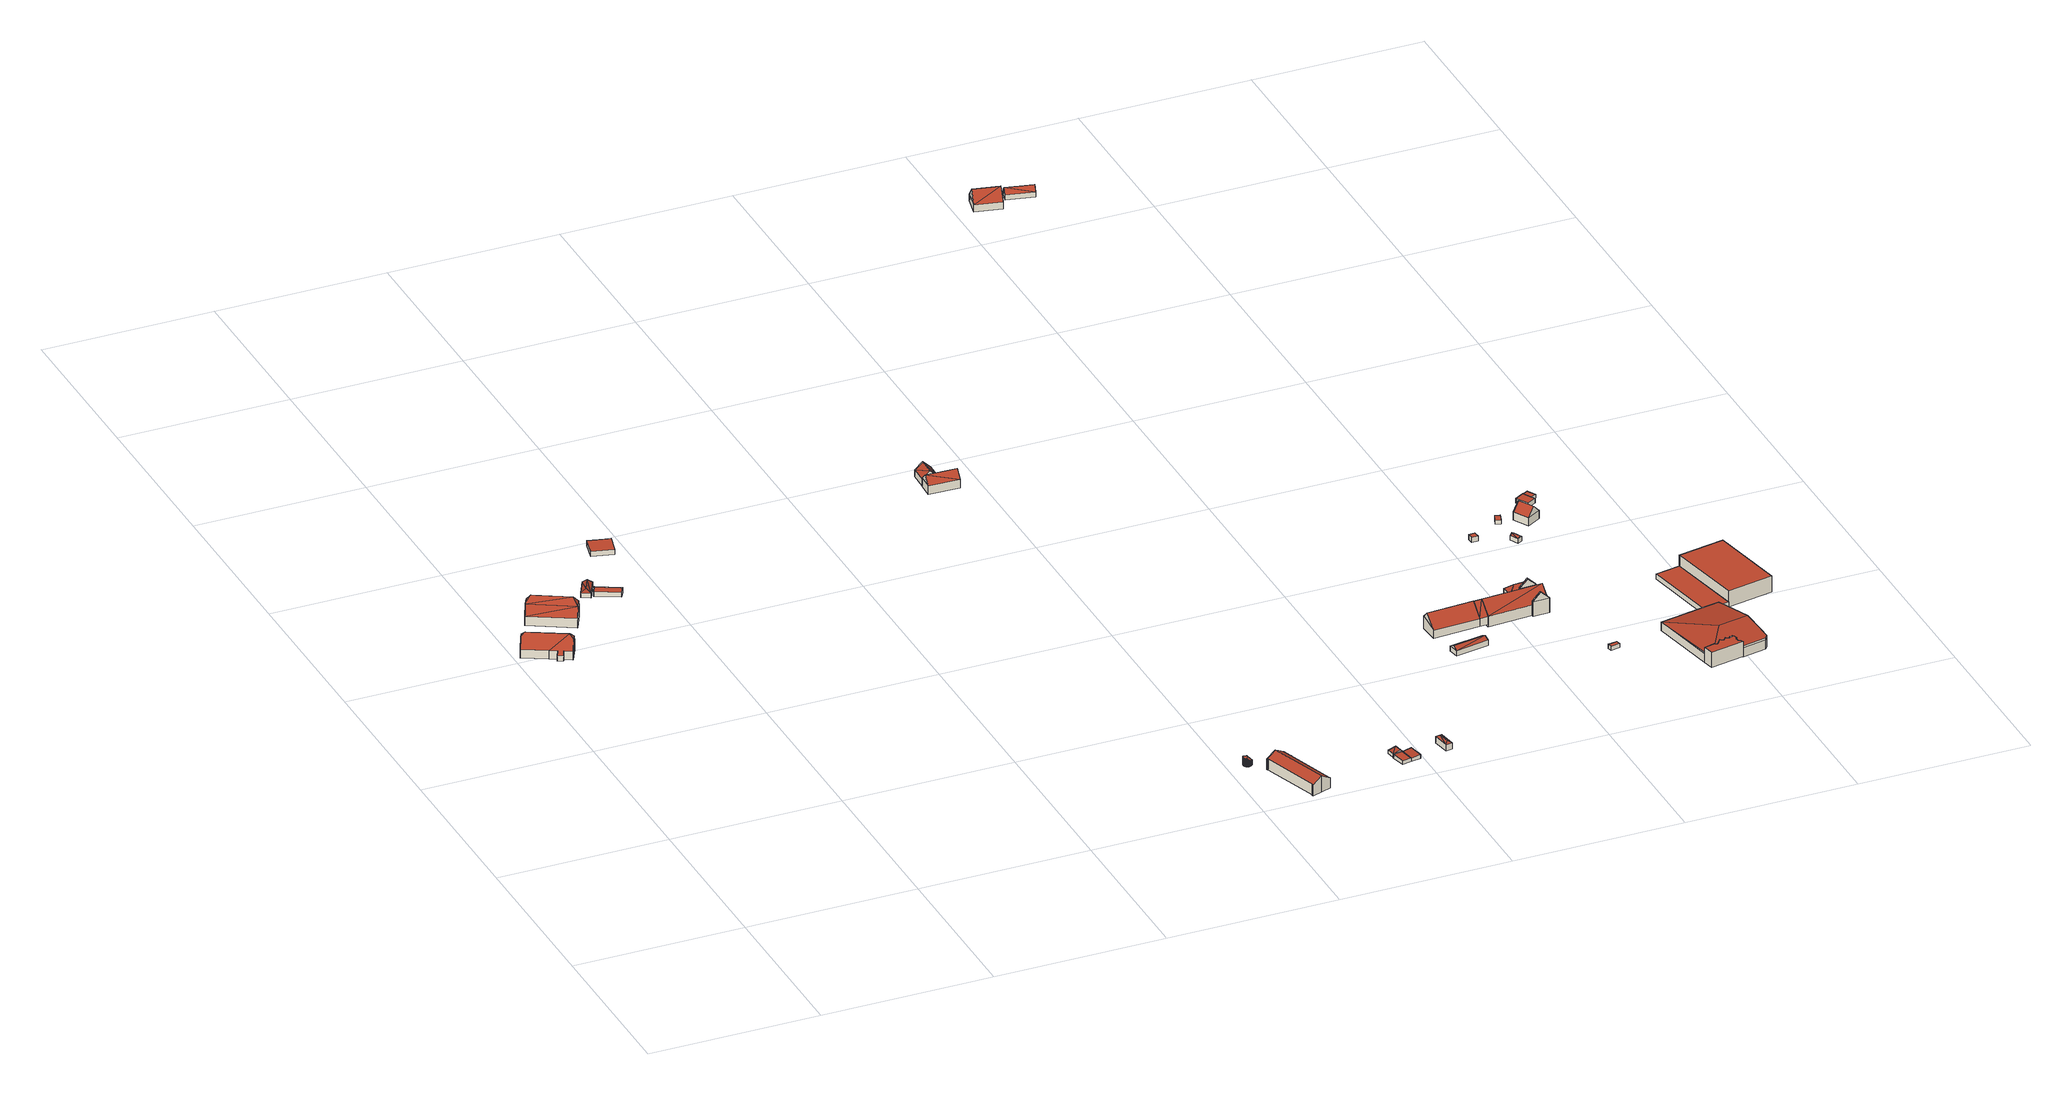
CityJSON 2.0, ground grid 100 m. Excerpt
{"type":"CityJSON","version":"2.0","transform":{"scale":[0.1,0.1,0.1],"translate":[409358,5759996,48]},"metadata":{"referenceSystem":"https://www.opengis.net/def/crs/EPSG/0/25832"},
"CityObjects":{
"building1":{"type":"Building","attributes":{"Gemeindeschluessel":"05515000","Geometrietyp2DReferenz":"3000","function":"31001_1000","roofType":"3300","measuredHeight":13.14},"address":[{"country":"Germany","locality":"Münster","thoroughfareNumber":"226","thoroughfareName":"Dyckburgstraße"},{"country":"Germany","locality":"Münster","thoroughfareNumber":"224","thoroughfareName":"Dyckburgstraße"}],"geometry":[{"type":"Solid","lod":"2","boundaries":[[[[0,1,2,3]],[[4,5,1,0]],[[6,7,5,4]],[[8,9,7,6]],[[10,11,9,8]],[[12,13,11,10]],[[14,15,13,12]],[[16,17,15,14]],[[18,19,17,16]],[[20,21,19,18]],[[22,23,21,20]],[[24,25,23,22]],[[26,27,25,24]],[[3,2,27,26]],[[20,28,22]],[[10,29,12]],[[14,12,29,28,16]],[[18,16,28,20]],[[8,6,28,29,10]],[[4,0,3,26,24,22,28,6]],[[1,5,7,9,11,13,15,17,19,21,23,25,27,2]]]],"semantics":{"surfaces":[{"type":"WallSurface"},{"type":"RoofSurface"},{"type":"GroundSurface"}],"values":[[0,0,0,0,0,0,0,0,0,0,0,0,0,0,1,1,1,1,1,1,2]]}}]},
"building2":{"type":"Building","attributes":{"name":"Haus Dyckburg","Gemeindeschluessel":"05515000","Geometrietyp2DReferenz":"3000","function":"31001_1100","roofType":"3300","measuredHeight":15.08},"address":[{"country":"Germany","locality":"Münster","thoroughfareNumber":"228","thoroughfareName":"Dyckburgstraße"}],"geometry":[{"type":"Solid","lod":"2","boundaries":[[[[30,31,32,33]],[[34,35,31,30]],[[36,37,35,34]],[[33,32,37,36]],[[30,38,39,34]],[[36,40,41,33]],[[38,42,39]],[[40,43,41]],[[43,42,38]],[[41,43,38]],[[41,38,30]],[[30,33,41]],[[39,42,43]],[[39,43,40]],[[39,40,36]],[[36,34,39]],[[31,35,37,32]]]],"semantics":{"surfaces":[{"type":"WallSurface"},{"type":"RoofSurface"},{"type":"GroundSurface"}],"values":[[0,0,0,0,0,0,1,1,1,1,1,1,1,1,1,1,2]]}}]},
"building3":{"type":"Building","attributes":{"Gemeindeschluessel":"05515000","Geometrietyp2DReferenz":"3000","function":"31001_1310","roofType":"3200","measuredHeight":5.71},"geometry":[{"type":"Solid","lod":"2","boundaries":[[[[44,45,46,47]],[[48,49,45,44]],[[50,51,49,48]],[[47,46,51,50]],[[44,52,48]],[[50,53,47]],[[44,47,53]],[[53,52,44]],[[52,53,50]],[[50,48,52]],[[45,49,51,46]]]],"semantics":{"surfaces":[{"type":"WallSurface"},{"type":"RoofSurface"},{"type":"GroundSurface"}],"values":[[0,0,0,0,1,1,1,1,1,1,2]]}}]},
"building4":{"type":"Building","attributes":{"Gemeindeschluessel":"05515000","Geometrietyp2DReferenz":"3000","function":"31001_3060","roofType":"1000","measuredHeight":2.9},"address":[{"country":"Germany","locality":"Münster","thoroughfareNumber":"228a","thoroughfareName":"Dyckburgstraße"}],"geometry":[{"type":"Solid","lod":"2","boundaries":[[[[54,55,56,57]],[[58,59,55,54]],[[60,61,59,58]],[[57,56,61,60]],[[58,54,57,60]],[[55,59,61,56]]]],"semantics":{"surfaces":[{"type":"WallSurface"},{"type":"RoofSurface"},{"type":"GroundSurface"}],"values":[[0,0,0,0,1,2]]}}]},
"building5":{"type":"Building","attributes":{"Gemeindeschluessel":"05515000","Geometrietyp2DReferenz":"3000","function":"51009_1610","roofType":"1000","measuredHeight":2.97},"geometry":[{"type":"Solid","lod":"2","boundaries":[[[[62,63,64,65]],[[66,67,63,62]],[[68,69,67,66]],[[65,64,69,68]],[[66,62,65,68]],[[63,67,69,64]]]],"semantics":{"surfaces":[{"type":"WallSurface"},{"type":"RoofSurface"},{"type":"GroundSurface"}],"values":[[0,0,0,0,1,2]]}}]},
"building6":{"type":"Building","attributes":{"Gemeindeschluessel":"05515000","Geometrietyp2DReferenz":"3000","function":"31001_2500","roofType":"5000","measuredHeight":5.49},"geometry":[{"type":"Solid","lod":"2","boundaries":[[[[70,71,72,73]],[[74,75,71,70]],[[76,77,75,74]],[[78,79,77,76]],[[80,81,79,78]],[[82,83,81,80]],[[84,85,83,82]],[[86,87,85,84]],[[88,89,87,86]],[[90,91,89,88]],[[92,93,91,90]],[[94,95,93,92]],[[96,97,95,94]],[[98,99,97,96]],[[100,101,99,98]],[[102,103,101,100]],[[104,105,103,102]],[[106,107,105,104]],[[108,109,107,106]],[[110,111,109,108]],[[112,113,111,110]],[[114,115,113,112]],[[116,117,115,114]],[[118,119,117,116]],[[120,121,119,118]],[[122,123,121,120]],[[124,125,123,122]],[[126,127,125,124]],[[128,129,127,126]],[[130,131,129,128]],[[132,133,131,130]],[[134,135,133,132]],[[136,137,135,134]],[[138,139,137,136]],[[140,141,139,138]],[[142,143,141,140]],[[144,145,143,142]],[[146,147,145,144]],[[148,149,147,146]],[[150,151,149,148]],[[152,153,151,150]],[[154,155,153,152]],[[156,157,155,154]],[[158,159,157,156]],[[160,161,159,158]],[[162,163,161,160]],[[164,165,163,162]],[[166,167,165,164]],[[168,169,167,166]],[[73,72,169,168]],[[140,170,171,172,158,156,154,152,150,148,146,144,142]],[[108,106,104,102,100,98,96,94,92,90,173,174,175]],[[130,128,126,124,122,120,118,116,114,112,110,175,174,171,170,138,136,134,132]],[[73,168,166,164,162,160,172,171,174,173,88,86,84,82,80,78,76,74,70]],[[158,172,160]],[[108,175,110]],[[138,170,140]],[[88,173,90]],[[71,75,77,79,81,83,85,87,89,91,93,95,97,99,101,103,105,107,109,111,113,115,117,119,121,123,125,127,129,131,133,135,137,139,141,143,145,147,149,151,153,155,157,159,161,163,165,167,169,72]]]],"semantics":{"surfaces":[{"type":"WallSurface"},{"type":"RoofSurface"},{"type":"GroundSurface"}],"values":[[0,0,0,0,0,0,0,0,0,0,0,0,0,0,0,0,0,0,0,0,0,0,0,0,0,0,0,0,0,0,0,0,0,0,0,0,0,0,0,0,0,0,0,0,0,0,0,0,0,0,1,1,1,1,0,0,0,0,2]]}}]},
"building7":{"type":"Building","attributes":{"Gemeindeschluessel":"05515000","Geometrietyp2DReferenz":"3000","function":"31001_1000","roofType":"3100","measuredHeight":9.82},"geometry":[{"type":"Solid","lod":"2","boundaries":[[[[176,177,178,179]],[[180,181,177,176]],[[182,183,181,180]],[[184,185,183,182]],[[186,187,185,184]],[[188,189,187,186]],[[190,191,189,188]],[[192,193,191,190]],[[194,195,193,192]],[[196,197,195,194]],[[198,199,197,196]],[[200,201,199,198]],[[202,203,201,200]],[[204,205,203,202]],[[206,207,205,204]],[[208,209,207,206]],[[210,211,209,208]],[[179,178,211,210]],[[204,202,200,198,196,194,192,206]],[[190,188,186,184,182,180,176,179,210,208,206,192]],[[177,181,183,185,187,189,191,193,195,197,199,201,203,205,207,209,211,178]]]],"semantics":{"surfaces":[{"type":"WallSurface"},{"type":"RoofSurface"},{"type":"GroundSurface"}],"values":[[0,0,0,0,0,0,0,0,0,0,0,0,0,0,0,0,0,0,1,1,2]]}}]},
"building8":{"type":"Building","attributes":{"Gemeindeschluessel":"05515000","Geometrietyp2DReferenz":"3000","function":"31001_1310","roofType":"3100","measuredHeight":8.33},"geometry":[{"type":"Solid","lod":"2","boundaries":[[[[212,213,214,215]],[[216,217,213,212]],[[218,219,217,216]],[[215,214,219,218]],[[212,220,216]],[[218,221,215]],[[221,220,212]],[[212,215,221]],[[218,216,220]],[[220,221,218]],[[213,217,219,214]]]],"semantics":{"surfaces":[{"type":"WallSurface"},{"type":"RoofSurface"},{"type":"GroundSurface"}],"values":[[0,0,0,0,0,0,1,1,1,1,2]]}}]},
"building9":{"type":"Building","attributes":{"Gemeindeschluessel":"05515000","Geometrietyp2DReferenz":"3000","function":"31001_1000","roofType":"3100","measuredHeight":9.48},"address":[{"country":"Germany","locality":"Münster","thoroughfareNumber":"21","thoroughfareName":"Boniburgallee"}],"geometry":[{"type":"Solid","lod":"2","boundaries":[[[[222,223,224,225]],[[226,227,223,222]],[[228,229,227,226]],[[225,224,229,228]],[[222,230,226]],[[228,231,225]],[[225,231,230]],[[230,222,225]],[[231,228,226]],[[226,230,231]],[[223,227,229,224]]]],"semantics":{"surfaces":[{"type":"WallSurface"},{"type":"RoofSurface"},{"type":"GroundSurface"}],"values":[[0,0,0,0,0,0,1,1,1,1,2]]}}]},
"building10":{"type":"Building","attributes":{"Gemeindeschluessel":"05515000","Geometrietyp2DReferenz":"3000","function":"31001_2460","roofType":"1000","measuredHeight":2.11},"geometry":[{"type":"Solid","lod":"2","boundaries":[[[[232,233,234,235]],[[236,237,233,232]],[[238,239,237,236]],[[235,234,239,238]],[[236,232,235,238]],[[233,237,239,234]]]],"semantics":{"surfaces":[{"type":"WallSurface"},{"type":"RoofSurface"},{"type":"GroundSurface"}],"values":[[0,0,0,0,1,2]]}}]},
"building11":{"type":"Building","attributes":{"Gemeindeschluessel":"05515000","Geometrietyp2DReferenz":"3000","function":"31001_1310","roofType":"3100","measuredHeight":3},"geometry":[{"type":"Solid","lod":"2","boundaries":[[[[240,241,242,235]],[[243,244,241,240]],[[232,245,244,243]],[[235,242,245,232]],[[240,246,243]],[[232,247,235]],[[235,247,246]],[[246,240,235]],[[232,243,246]],[[246,247,232]],[[241,244,245,242]]]],"semantics":{"surfaces":[{"type":"WallSurface"},{"type":"RoofSurface"},{"type":"GroundSurface"}],"values":[[0,0,0,0,0,0,1,1,1,1,2]]}}]},
"building12":{"type":"Building","attributes":{"Gemeindeschluessel":"05515000","Geometrietyp2DReferenz":"3000","function":"31001_1310","roofType":"2100","measuredHeight":2.49},"geometry":[{"type":"Solid","lod":"2","boundaries":[[[[248,249,245,250]],[[251,252,249,248]],[[253,254,252,251]],[[250,245,254,253]],[[251,248,250,253]],[[249,252,254,245]]]],"semantics":{"surfaces":[{"type":"WallSurface"},{"type":"RoofSurface"},{"type":"GroundSurface"}],"values":[[0,0,0,0,1,2]]}}]},
"building13":{"type":"Building","attributes":{"Gemeindeschluessel":"05515000","Geometrietyp2DReferenz":"3000","function":"31001_2500","roofType":"3200","measuredHeight":5.06},"geometry":[{"type":"Solid","lod":"2","boundaries":[[[[255,256,257,258]],[[259,260,256,255]],[[261,262,260,259]],[[258,257,262,261]],[[255,263,259]],[[261,264,258]],[[258,264,263]],[[263,255,258]],[[264,261,259]],[[259,263,264]],[[256,260,262,257]]]],"semantics":{"surfaces":[{"type":"WallSurface"},{"type":"RoofSurface"},{"type":"GroundSurface"}],"values":[[0,0,0,0,1,1,1,1,1,1,2]]}}]},
"building14":{"type":"Building","attributes":{"Gemeindeschluessel":"05515000","Geometrietyp2DReferenz":"3000","function":"31001_2460","roofType":"3100","measuredHeight":4.63},"geometry":[{"type":"Solid","lod":"2","boundaries":[[[[265,266,267,268]],[[269,270,266,265]],[[271,272,270,269]],[[268,267,272,271]],[[265,273,269]],[[271,274,268]],[[265,268,274]],[[274,273,265]],[[273,274,271]],[[271,269,273]],[[266,270,272,267]]]],"semantics":{"surfaces":[{"type":"WallSurface"},{"type":"RoofSurface"},{"type":"GroundSurface"}],"values":[[0,0,0,0,0,0,1,1,1,1,2]]}}]},
"building15":{"type":"Building","attributes":{"Gemeindeschluessel":"05515000","Geometrietyp2DReferenz":"3000","function":"31001_1310","roofType":"5000","measuredHeight":11.85},"geometry":[{"type":"Solid","lod":"2","boundaries":[[[[275,276,277,278]],[[279,280,276,275]],[[281,282,280,279]],[[283,284,282,281]],[[285,286,284,283]],[[278,277,286,285]],[[278,287,288,275]],[[283,281,279,288,287,285]],[[275,288,279]],[[285,287,278]],[[276,280,282,284,286,277]]]],"semantics":{"surfaces":[{"type":"WallSurface"},{"type":"RoofSurface"},{"type":"GroundSurface"}],"values":[[0,0,0,0,0,0,1,1,0,0,2]]}}]},
"building16":{"type":"Building","attributes":{"Gemeindeschluessel":"05515000","Geometrietyp2DReferenz":"3000","function":"51009_1610","roofType":"3100","measuredHeight":11.9},"geometry":[{"type":"Solid","lod":"2","boundaries":[[[[289,290,286,291]],[[292,293,290,289]],[[278,277,293,292]],[[291,286,277,278]],[[289,294,292]],[[278,295,291]],[[295,294,289]],[[289,291,295]],[[278,292,294]],[[294,295,278]],[[290,293,277,286]]]],"semantics":{"surfaces":[{"type":"WallSurface"},{"type":"RoofSurface"},{"type":"GroundSurface"}],"values":[[0,0,0,0,0,0,1,1,1,1,2]]}}]},
"building17":{"type":"Building","attributes":{"Gemeindeschluessel":"05515000","Geometrietyp2DReferenz":"3000","function":"31001_1000"},"address":[{"country":"Germany","locality":"Münster","thoroughfareNumber":"85","thoroughfareName":"Wersebeckmannweg"}],"children":["building17-1","building17-2","building17-3"]},
"building17-1":{"type":"BuildingPart","attributes":{"roofType":"3100","measuredHeight":13.6},"parents":["building17"],"geometry":[{"type":"Solid","lod":"2","boundaries":[[[[296,297,298,299,300]],[[301,302,297,296]],[[303,304,305,302,301]],[[296,306,301]],[[303,307,300]],[[306,296,300]],[[300,307,306]],[[301,306,307]],[[307,303,301]],[[297,302,305,298]],[[304,303,300,299]],[[305,304,299,298]]]],"semantics":{"surfaces":[{"type":"WallSurface"},{"type":"RoofSurface"},{"type":"GroundSurface"},{"type":"ClosureSurface"}],"values":[[0,0,0,0,0,1,1,1,1,2,0,3]]}}]},
"building17-2":{"type":"BuildingPart","attributes":{"roofType":"3100","measuredHeight":13.42},"parents":["building17"],"geometry":[{"type":"Solid","lod":"2","boundaries":[[[[308,309,310,311,312]],[[313,314,315,316,317]],[[312,311,314,313]],[[308,318,317]],[[313,319,312]],[[318,308,312]],[[312,319,318]],[[317,318,319]],[[319,313,317]],[[310,315,314,311]],[[309,308,317,316]],[[310,309,316,315]]]],"semantics":{"surfaces":[{"type":"WallSurface"},{"type":"RoofSurface"},{"type":"GroundSurface"},{"type":"ClosureSurface"}],"values":[[0,0,0,0,0,1,1,1,1,2,0,3]]}}]},
"building17-3":{"type":"BuildingPart","attributes":{"roofType":"3100","measuredHeight":13.53},"parents":["building17"],"geometry":[{"type":"Solid","lod":"2","boundaries":[[[[289,320,321,292]],[[299,298,310,309]],[[292,294,289]],[[309,322,299]],[[292,304,299,322]],[[322,294,292]],[[294,322,309]],[[309,316,289,294]],[[305,321,320,315,310,298]],[[305,304,292,321]],[[298,299,304,305]],[[320,289,316,315]],[[315,316,309,310]]]],"semantics":{"surfaces":[{"type":"WallSurface"},{"type":"RoofSurface"},{"type":"GroundSurface"},{"type":"ClosureSurface"}],"values":[[0,0,0,0,1,1,1,1,2,0,3,0,3]]}}]},
"building18":{"type":"Building","attributes":{"Gemeindeschluessel":"05515000","Geometrietyp2DReferenz":"3000","function":"31001_2000","roofType":"5000","measuredHeight":7.79},"geometry":[{"type":"Solid","lod":"2","boundaries":[[[[323,324,325,326]],[[327,328,324,323]],[[329,330,328,327]],[[331,332,330,329]],[[333,334,332,331]],[[335,336,334,333]],[[337,338,336,335]],[[326,325,338,337]],[[339,340,337,335,341]],[[341,335,333,342]],[[343,342,333,331,344]],[[331,329,344]],[[344,329,327,343]],[[341,342,343,327,323,339]],[[339,323,326,340]],[[326,337,340]],[[324,328,330,332,334,336,338,325]]]],"semantics":{"surfaces":[{"type":"WallSurface"},{"type":"RoofSurface"},{"type":"GroundSurface"}],"values":[[0,0,0,0,0,0,0,0,1,1,1,1,1,1,1,0,2]]}}]},
"building19":{"type":"Building","attributes":{"Gemeindeschluessel":"05515000","Geometrietyp2DReferenz":"3000","function":"31001_2500","roofType":"1000","measuredHeight":2.47},"geometry":[{"type":"Solid","lod":"2","boundaries":[[[[345,346,347,348]],[[349,350,346,345]],[[351,352,350,349]],[[348,347,352,351]],[[349,345,348,351]],[[346,350,352,347]]]],"semantics":{"surfaces":[{"type":"WallSurface"},{"type":"RoofSurface"},{"type":"GroundSurface"}],"values":[[0,0,0,0,1,2]]}}]},
"building20":{"type":"Building","attributes":{"Gemeindeschluessel":"05515000","Geometrietyp2DReferenz":"3000","function":"31001_2512","roofType":"1000","measuredHeight":3},"address":[{"country":"Germany","locality":"Münster","thoroughfareNumber":"91a","thoroughfareName":"Wersebeckmannweg"}],"geometry":[{"type":"Solid","lod":"2","boundaries":[[[[353,354,355,356]],[[357,358,354,353]],[[359,360,358,357]],[[356,355,360,359]],[[357,353,356,359]],[[354,358,360,355]]]],"semantics":{"surfaces":[{"type":"WallSurface"},{"type":"RoofSurface"},{"type":"GroundSurface"}],"values":[[0,0,0,0,1,2]]}}]},
"building21":{"type":"Building","attributes":{"Gemeindeschluessel":"05515000","Geometrietyp2DReferenz":"3000","function":"51009_1611","roofType":"3100","measuredHeight":3.86},"geometry":[{"type":"Solid","lod":"2","boundaries":[[[[361,362,363,364]],[[365,366,362,361]],[[367,368,366,365]],[[364,363,368,367]],[[361,369,365]],[[367,370,364]],[[369,361,364]],[[364,370,369]],[[365,369,370]],[[370,367,365]],[[362,366,368,363]]]],"semantics":{"surfaces":[{"type":"WallSurface"},{"type":"RoofSurface"},{"type":"GroundSurface"}],"values":[[0,0,0,0,0,0,1,1,1,1,2]]}}]},
"building22":{"type":"Building","attributes":{"Gemeindeschluessel":"05515000","Geometrietyp2DReferenz":"3000","function":"51009_1610","roofType":"1000","measuredHeight":9.23},"geometry":[{"type":"Solid","lod":"2","boundaries":[[[[371,372,373,374]],[[375,376,372,371]],[[377,378,376,375]],[[379,380,378,377]],[[381,382,380,379]],[[383,384,382,381]],[[385,386,384,383]],[[387,388,386,385]],[[389,390,388,387]],[[391,392,390,389]],[[393,394,392,391]],[[395,396,394,393]],[[397,398,396,395]],[[399,400,398,397]],[[401,402,400,399]],[[403,404,402,401]],[[405,406,404,403]],[[374,373,406,405]],[[403,401,399,397,395,393,391,389,387,385,383,381,379,377,375,371,374,405]],[[372,376,378,380,382,384,386,388,390,392,394,396,398,400,402,404,406,373]]]],"semantics":{"surfaces":[{"type":"WallSurface"},{"type":"RoofSurface"},{"type":"GroundSurface"}],"values":[[0,0,0,0,0,0,0,0,0,0,0,0,0,0,0,0,0,0,1,2]]}}]},
"building23":{"type":"Building","attributes":{"Gemeindeschluessel":"05515000","Geometrietyp2DReferenz":"3000","function":"31001_2460","roofType":"1000","measuredHeight":2.37},"geometry":[{"type":"Solid","lod":"2","boundaries":[[[[407,408,409,410]],[[411,412,408,407]],[[413,414,412,411]],[[410,409,414,413]],[[411,407,410,413]],[[408,412,414,409]]]],"semantics":{"surfaces":[{"type":"WallSurface"},{"type":"RoofSurface"},{"type":"GroundSurface"}],"values":[[0,0,0,0,1,2]]}}]},
"building24":{"type":"Building","attributes":{"Gemeindeschluessel":"05515000","Geometrietyp2DReferenz":"3000","function":"31001_1000","roofType":"3100","measuredHeight":10.5},"address":[{"country":"Germany","locality":"Münster","thoroughfareNumber":"330","thoroughfareName":"Dyckburgstraße"}],"geometry":[{"type":"Solid","lod":"2","boundaries":[[[[415,416,417,418]],[[419,420,416,415]],[[421,422,420,419]],[[418,417,422,421]],[[415,423,419]],[[421,424,418]],[[424,423,415]],[[415,418,424]],[[423,424,421]],[[421,419,423]],[[416,420,422,417]]]],"semantics":{"surfaces":[{"type":"WallSurface"},{"type":"RoofSurface"},{"type":"GroundSurface"}],"values":[[0,0,0,0,0,0,1,1,1,1,2]]}}]},
"building25":{"type":"Building","attributes":{"name":"Gymnasium St. Mauritz","Gemeindeschluessel":"05515000","Geometrietyp2DReferenz":"3000","function":"31001_3021","roofType":"5000","measuredHeight":10.19},"address":[{"country":"Germany","locality":"Münster","thoroughfareNumber":"83","thoroughfareName":"Wersebeckmannweg"}],"geometry":[{"type":"Solid","lod":"2","boundaries":[[[[425,426,427,428]],[[429,430,426,425]],[[431,432,430,429]],[[433,434,432,431]],[[435,436,434,433]],[[437,438,436,435]],[[439,440,438,437]],[[441,442,440,439]],[[443,444,442,441]],[[445,446,444,443]],[[447,448,446,445]],[[449,450,448,447]],[[451,452,450,449]],[[453,454,452,451]],[[455,456,454,453]],[[457,458,456,455]],[[459,460,458,457]],[[461,462,460,459]],[[463,464,462,461]],[[465,466,464,463]],[[467,468,466,465]],[[469,470,468,467]],[[471,472,470,469]],[[473,474,472,471]],[[428,427,474,473]],[[475,476,477,467]],[[478,479,480,481,482,483,484,485,486,487,488,489,490,477,476,491,492,493,494,495,496,497]],[[471,469,467,477,490,473]],[[496,495,453,451]],[[497,496,451,449]],[[495,494,455,453]],[[494,493,457,455]],[[493,492,459,457]],[[492,491,461,459]],[[491,476,463,461]],[[489,488,425,428]],[[490,489,428,473]],[[488,487,429,425]],[[487,486,431,429]],[[486,485,433,431]],[[485,484,435,433]],[[484,483,437,435]],[[483,482,439,437]],[[481,480,443,441]],[[482,481,441,439]],[[480,479,445,443]],[[479,478,447,445]],[[478,497,449,447]],[[476,475,465,463]],[[475,467,465]],[[426,430,432,434,436,438,440,442,444,446,448,450,452,454,456,458,460,462,464,466,468,470,472,474,427]]]],"semantics":{"surfaces":[{"type":"WallSurface"},{"type":"RoofSurface"},{"type":"GroundSurface"}],"values":[[0,0,0,0,0,0,0,0,0,0,0,0,0,0,0,0,0,0,0,0,0,0,0,0,0,1,1,1,0,0,0,0,0,0,0,0,0,0,0,0,0,0,0,0,0,0,0,0,0,0,2]]}}]},
"building26":{"type":"Building","attributes":{"Gemeindeschluessel":"05515000","Geometrietyp2DReferenz":"3000","function":"31001_1000","roofType":"3100","measuredHeight":9.85},"address":[{"country":"Germany","locality":"Münster","thoroughfareNumber":"91","thoroughfareName":"Wersebeckmannweg"}],"geometry":[{"type":"Solid","lod":"2","boundaries":[[[[498,499,500,501]],[[502,503,499,498]],[[504,505,503,502]],[[501,500,505,504]],[[498,506,502]],[[504,507,501]],[[501,507,506,498]],[[502,506,507,504]],[[499,503,505,500]]]],"semantics":{"surfaces":[{"type":"WallSurface"},{"type":"RoofSurface"},{"type":"GroundSurface"}],"values":[[0,0,0,0,0,0,1,1,2]]}}]},
"building27":{"type":"Building","attributes":{"Gemeindeschluessel":"05515000","Geometrietyp2DReferenz":"3000","function":"31001_2460","roofType":"3100","measuredHeight":5.81},"geometry":[{"type":"Solid","lod":"2","boundaries":[[[[508,509,510,511]],[[512,513,509,508]],[[514,515,513,512]],[[511,510,515,514]],[[508,516,512]],[[514,517,511]],[[516,508,511]],[[511,517,516]],[[512,516,517]],[[517,514,512]],[[509,513,515,510]]]],"semantics":{"surfaces":[{"type":"WallSurface"},{"type":"RoofSurface"},{"type":"GroundSurface"}],"values":[[0,0,0,0,0,0,1,1,1,1,2]]}}]},
"building28":{"type":"Building","attributes":{"Gemeindeschluessel":"05515000","Geometrietyp2DReferenz":"3000","function":"31001_2460","roofType":"1000","measuredHeight":2.88},"geometry":[{"type":"Solid","lod":"2","boundaries":[[[[518,519,520,521]],[[522,523,519,518]],[[524,525,523,522]],[[521,520,525,524]],[[522,518,521,524]],[[519,523,525,520]]]],"semantics":{"surfaces":[{"type":"WallSurface"},{"type":"RoofSurface"},{"type":"GroundSurface"}],"values":[[0,0,0,0,1,2]]}}]},
"building29":{"type":"Building","attributes":{"Gemeindeschluessel":"05515000","Geometrietyp2DReferenz":"3000","function":"51009_1610","roofType":"2100","measuredHeight":2.44},"geometry":[{"type":"Solid","lod":"2","boundaries":[[[[526,527,528,529]],[[530,531,527,526]],[[532,533,531,530]],[[529,528,533,532]],[[530,526,529,532]],[[527,531,533,528]]]],"semantics":{"surfaces":[{"type":"WallSurface"},{"type":"RoofSurface"},{"type":"GroundSurface"}],"values":[[0,0,0,0,1,2]]}}]},
"building30":{"type":"Building","attributes":{"Gemeindeschluessel":"05515000","Geometrietyp2DReferenz":"3000","function":"31001_3200","roofType":"1000","measuredHeight":3.31},"geometry":[{"type":"Solid","lod":"2","boundaries":[[[[534,535,536,537]],[[538,539,535,534]],[[540,541,539,538]],[[542,543,541,540]],[[537,536,543,542]],[[540,538,534,537,542]],[[535,539,541,543,536]]]],"semantics":{"surfaces":[{"type":"WallSurface"},{"type":"RoofSurface"},{"type":"GroundSurface"}],"values":[[0,0,0,0,0,1,2]]}}]},
"building31":{"type":"Building","attributes":{"Gemeindeschluessel":"05515000","Geometrietyp2DReferenz":"3000","function":"31001_3211","roofType":"1000","measuredHeight":9.83},"geometry":[{"type":"Solid","lod":"2","boundaries":[[[[544,545,546,547]],[[548,549,545,544]],[[550,551,549,548]],[[547,546,551,550]],[[548,544,547,550]],[[545,549,551,546]]]],"semantics":{"surfaces":[{"type":"WallSurface"},{"type":"RoofSurface"},{"type":"GroundSurface"}],"values":[[0,0,0,0,1,2]]}}]}
},
"vertices":[
[170,2862,91],[170,2862,61],[199,2846,61],[199,2846,91],[177,2875,113],[177,2875,61],[137,2896,113],[137,2896,61],[2,2968,113],[2,2968,61],[19,3001,169],[19,3001,61],[34,3028,169],[34,3028,61],[51,3060,113],[51,3060,61],[186,2989,113],[186,2989,61],[299,2929,113],[299,2929,61],[282,2897,169],[282,2897,61],[267,2869,169],[267,2869,61],[250,2836,113],[250,2836,61],[206,2859,113],[206,2859,61],[256,2892,192],[47,3003,192],
[160,3267,116],[160,3267,60],[407,3135,60],[407,3135,116],[220,3382,116],[220,3382,60],[467,3250,116],[467,3250,60],[177,3300,171],[203,3349,171],[450,3218,171],[424,3168,170],[214,3311,211],[412,3206,211],
[600,3393,86],[600,3393,58],[654,3498,58],[654,3498,86],[549,3419,86],[549,3419,58],[604,3524,86],[604,3524,58],[576,3409,115],[619,3492,115],
[774,3379,88],[774,3379,59],[640,3448,59],[640,3448,88],[751,3335,88],[751,3335,59],[618,3403,88],[618,3403,59],
[929,3881,83],[929,3881,53],[802,3912,53],[802,3912,83],[900,3766,83],[900,3766,53],[774,3797,83],[774,3797,53],
[3081,430,84],[3081,430,37],[3081,429,37],[3081,429,84],[3080,432,84],[3080,432,37],[3079,434,84],[3079,434,37],[3078,436,84],[3078,436,37],[3078,439,84],[3078,439,37],[3078,442,84],[3078,442,37],[3078,445,85],[3078,445,37],[3079,448,85],[3079,448,37],[3080,452,86],[3080,452,37],[3082,455,85],[3082,455,37],[3085,458,81],[3085,458,37],[3088,460,78],[3088,460,37],[3091,462,75],[3091,462,37],[3095,464,73],[3095,464,37],[3098,465,71],[3098,465,37],[3102,465,69],[3102,465,37],[3106,465,68],[3106,465,37],[3109,464,68],[3109,464,37],[3112,463,68],[3112,463,37],[3115,461,67],[3115,461,37],[3117,460,65],[3117,460,37],[3119,458,64],[3119,458,37],[3121,456,62],[3121,456,37],[3122,455,61],[3122,455,37],[3123,453,60],[3123,453,37],[3124,451,60],[3124,451,37],[3125,449,59],[3125,449,37],[3126,447,59],[3126,447,37],[3126,444,59],[3126,444,37],[3126,441,60],[3126,441,37],[3126,438,61],[3126,438,37],[3126,435,62],[3126,435,37],[3125,432,64],[3125,432,37],[3123,429,67],[3123,429,37],[3121,425,70],[3121,425,37],[3118,423,69],[3118,423,37],[3115,420,69],[3115,420,37],[3112,418,70],[3112,418,37],[3108,417,71],[3108,417,37],[3104,417,74],[3104,417,37],[3101,416,76],[3101,416,37],[3097,417,79],[3097,417,37],[3094,418,83],[3094,418,37],[3091,419,86],[3091,419,37],[3089,421,87],[3089,421,37],[3086,422,86],[3086,422,37],[3085,424,85],[3085,424,37],[3083,426,85],[3083,426,37],[3082,428,84],[3082,428,37],[3121,426,70],[3099,432,92],[3090,420,87],[3081,453,87],[3097,443,92],[3113,462,69],
[3301,336,105],[3301,336,38],[3286,381,38],[3286,381,105],[3305,337,102],[3305,337,38],[3306,334,102],[3306,334,38],[3304,333,104],[3304,333,38],[3399,42,104],[3399,42,38],[3402,43,102],[3402,43,38],[3403,38,102],[3403,38,38],[3346,19,136],[3346,19,38],[3287,0,102],[3287,0,38],[3285,7,102],[3285,7,38],[3289,8,104],[3289,8,38],[3179,345,105],[3179,345,38],[3175,344,102],[3175,344,38],[3173,350,102],[3173,350,38],[3231,369,136],[3231,369,38],[3289,388,102],[3289,388,38],[3290,382,102],[3290,382,38],
[2682,3873,90],[2682,3873,51],[2678,3767,51],[2678,3767,90],[2773,3870,90],[2773,3870,51],[2769,3764,90],[2769,3764,51],[2728,3871,134],[2723,3766,134],
[2673,3676,102],[2673,3676,49],[2856,3669,49],[2856,3669,102],[2677,3767,102],[2677,3767,49],[2861,3760,102],[2861,3760,49],[2675,3722,144],[2859,3715,144],
[3893,208,57],[3893,208,35],[3839,198,35],[3839,198,57],[3909,123,57],[3909,123,35],[3855,113,57],[3855,113,35],
[3830,248,57],[3830,248,36],[3839,198,36],[3884,258,57],[3884,258,36],[3893,208,36],[3877,256,66],[3886,207,66],
[3952,219,60],[3952,219,36],[3893,208,56],[3968,134,60],[3968,134,36],[3909,123,56],[3909,123,36],
[4105,246,76],[4105,246,37],[4122,145,37],[4122,145,76],[4143,253,76],[4143,253,37],[4160,151,76],[4160,151,37],[4127,229,87],[4138,170,87],
[4573,1038,64],[4573,1038,33],[4771,1072,33],[4771,1072,64],[4563,1097,64],[4563,1097,33],[4761,1131,64],[4761,1131,33],[4568,1067,79],[4766,1102,79],
[4537,1259,77],[4537,1259,28],[4810,1275,28],[4810,1275,77],[4531,1378,104],[4531,1378,28],[4719,1389,104],[4719,1389,28],[4718,1415,79],[4718,1415,28],[4803,1420,79],[4803,1420,28],[4807,1349,147],[4533,1333,147],
[4853,1423,77],[4853,1423,28],[4803,1420,77],[4860,1277,77],[4860,1277,28],[4856,1350,147],[4807,1347,147],
[5220,1287,101],[5220,1287,12],[5219,1298,12],[5219,1298,77],[5219,1298,101],[5124,1281,101],[5124,1281,12],[5123,1293,101],[5123,1293,77],[5123,1293,12],[5172,1284,148],[5171,1296,148],
[5211,1444,101],[5211,1444,77],[5211,1444,12],[5210,1456,12],[5210,1456,101],[5117,1450,101],[5117,1450,12],[5118,1438,12],[5118,1438,77],[5118,1438,101],[5164,1441,146],[5164,1453,146],
[4853,1423,12],[4860,1277,12],[5215,1371,147],
[5141,1474,54],[5141,1474,10],[5142,1452,10],[5142,1452,54],[5092,1471,54],[5092,1471,10],[5093,1449,54],[5093,1449,10],[5077,1448,54],[5077,1448,10],[5069,1548,54],[5069,1548,10],[5204,1556,54],[5204,1556,10],[5210,1456,54],[5210,1456,10],[5173,1510,84],[5176,1454,84],[5168,1515,88],[5111,1512,88],[5083,1479,61],[5085,1457,61],
[5345,758,59],[5345,758,34],[5399,768,34],[5399,768,59],[5340,786,59],[5340,786,34],[5394,796,59],[5394,796,34],
[5169,2154,45],[5169,2154,15],[5131,2152,15],[5131,2152,45],[5171,2117,45],[5171,2117,15],[5134,2115,45],[5134,2115,15],
[5387,2031,38],[5387,2031,10],[5360,2079,10],[5360,2079,38],[5359,2015,38],[5359,2015,10],[5332,2063,38],[5332,2063,10],[5373,2023,49],[5346,2071,49],
[5752,454,122],[5752,454,30],[5765,387,30],[5765,387,122],[5814,468,122],[5814,468,30],[5829,457,122],[5829,457,30],[5857,497,122],[5857,497,30],[5878,484,122],[5878,484,30],[5891,502,122],[5891,502,30],[5912,491,122],[5912,491,30],[5919,502,122],[5919,502,30],[5928,497,122],[5928,497,30],[5935,509,122],[5935,509,30],[5944,500,122],[5944,500,30],[5945,495,122],[5945,495,30],[5948,478,122],[5948,478,30],[5941,469,122],[5941,469,30],[5944,450,122],[5944,450,30],[5957,442,122],[5957,442,30],[5963,425,122],[5963,425,30],
[5321,2231,44],[5321,2231,20],[5350,2221,20],[5350,2221,44],[5337,2279,44],[5337,2279,20],[5366,2270,44],[5366,2270,20],
[4252,6344,99],[4252,6344,57],[4097,6378,57],[4097,6378,99],[4226,6229,99],[4226,6229,57],[4071,6263,99],[4071,6263,57],[4239,6287,162],[4084,6320,162],
[6109,524,82],[6109,524,29],[6111,524,29],[6111,524,82],[6119,471,82],[6119,471,29],[6106,453,82],[6106,453,29],[5963,425,82],[5963,425,29],[5957,442,82],[5957,442,29],[5944,450,82],[5944,450,29],[5941,469,82],[5941,469,29],[5948,478,82],[5948,478,29],[5945,495,82],[5945,495,29],[5944,500,82],[5944,500,29],[5935,509,82],[5935,509,29],[5928,497,82],[5928,497,29],[5919,502,82],[5919,502,29],[5912,491,82],[5912,491,29],[5891,502,82],[5891,502,29],[5878,484,82],[5878,484,29],[5857,497,82],[5857,497,29],[5829,457,82],[5829,457,29],[5814,468,82],[5814,468,29],[5752,454,82],[5752,454,29],[5676,850,82],[5676,850,29],[5819,877,82],[5819,877,29],[5953,902,82],[5953,902,29],[6036,918,82],[6036,918,29],[5752,454,94],[5814,468,108],[5906,616,131],[5935,509,111],[5944,500,109],[5945,495,108],[5948,478,105],[5941,469,104],[5944,450,101],[5957,442,99],[5963,425,96],[6106,453,96],[6119,471,98],[6109,524,108],[6111,524,108],[6087,651,131],[5829,457,106],[5857,497,112],[5878,484,109],[5891,502,111],[5912,491,109],[5919,502,111],[5928,497,109],
[5429,2240,65],[5429,2240,16],[5479,2151,16],[5479,2151,65],[5508,2285,65],[5508,2285,16],[5559,2197,65],[5559,2197,16],[5468,2262,114],[5519,2174,114],
[4449,6339,86],[4449,6339,55],[4290,6374,55],[4290,6374,86],[4435,6274,86],[4435,6274,55],[4275,6310,86],[4275,6310,55],[4442,6306,113],[4283,6342,113],
[5559,2414,53],[5559,2414,24],[5506,2383,24],[5506,2383,53],[5599,2342,53],[5599,2342,24],[5547,2312,53],[5547,2312,24],
[5592,2432,50],[5592,2432,27],[5559,2414,27],[5559,2414,51],[5621,2383,50],[5621,2383,27],[5587,2364,51],[5587,2364,27],
[5865,1352,61],[5865,1352,28],[5953,902,28],[5953,902,61],[6012,1379,61],[6012,1379,28],[6100,930,61],[6100,930,28],[6036,918,61],[6036,918,28],
[6286,1431,127],[6286,1431,29],[6012,1379,29],[6012,1379,127],[6373,983,127],[6373,983,29],[6100,930,127],[6100,930,29]
]}
